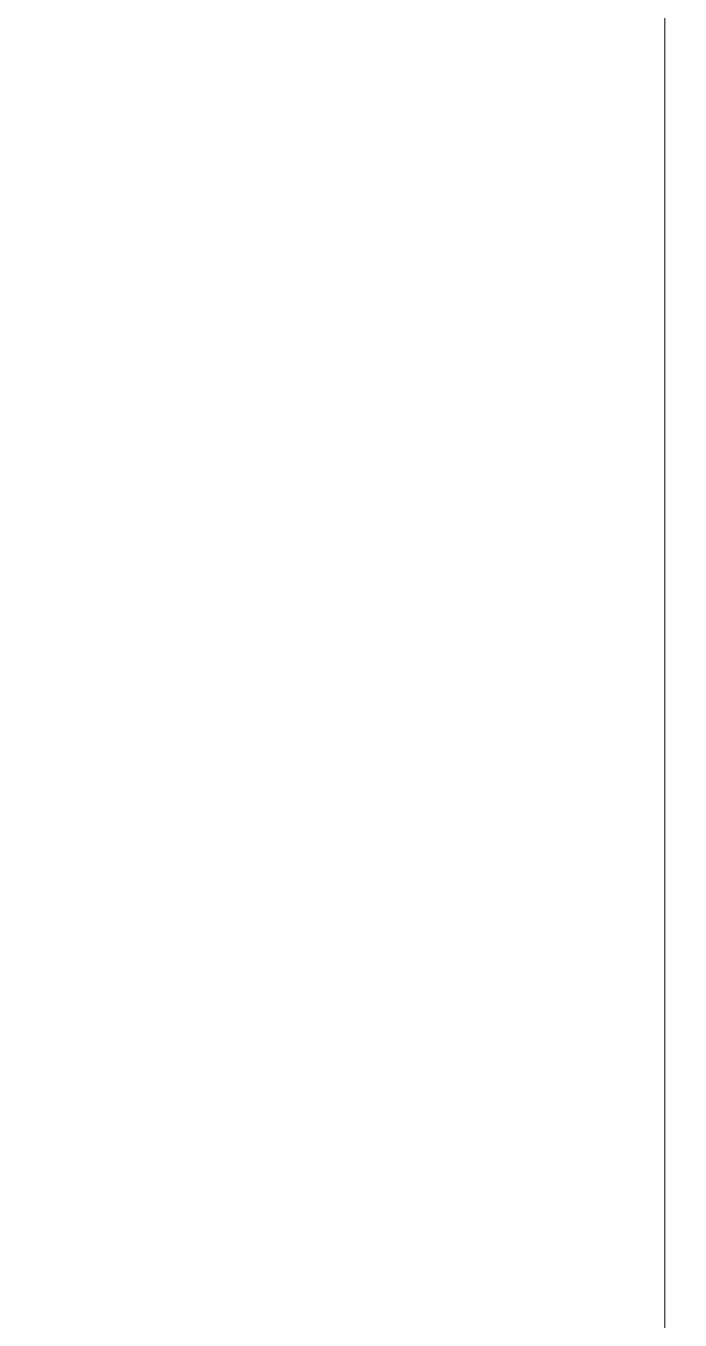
# Model space of a CAD drawing. Header units: centimetres. Extents: x -48696 to 156237, y -5617 to 29024.
# Drawn here: x -13079.47 to -13071.76, y 14443.63 to 14458.9 of the extents above; entities that cross this region are included whole.
import ezdxf

# ---------------------------------------------------------------- set-up
doc = ezdxf.new("R2010")
doc.units = ezdxf.units.CM
doc.layers.add('Moveis', color=1, linetype='Continuous', lineweight=9)

msp = doc.modelspace()

# ---------------------------------------------------------------- linework, layer by layer
at = {"layer": 'Moveis'}
msp.add_line((-13071.93627, 14426.75289), (-13071.93627, 14463.40334), dxfattribs=at)
for points, invisible_edges in [([(-13071.7078, 14464.20098), (-13071.7078, 14464.20098), (-13071.65649, 14425.8784), (-13071.80629, 14464.01553)], 6), ([(-13071.87803, 14463.8182), (-13071.87803, 14463.8182), (-13079.46986, 14445.35857), (-13071.80629, 14464.01553)], 6), ([(-13071.80629, 14464.01553), (-13071.80629, 14464.01553), (-13071.80969, 14426.14841), (-13071.87803, 14463.8182)], 6), ([(-13071.92164, 14463.61281), (-13071.92164, 14463.61281), (-13079.46986, 14445.35857), (-13071.87803, 14463.8182)], 6), ([(-13071.87803, 14463.8182), (-13071.87803, 14463.8182), (-13071.90429, 14426.4441), (-13071.92164, 14463.61281)], 6), ([(-13071.93627, 14463.40334), (-13071.93627, 14463.40334), (-13079.46986, 14445.35857), (-13071.92164, 14463.61281)], 6), ([(-13071.92164, 14463.61281), (-13071.92164, 14463.61281), (-13071.90429, 14426.4441), (-13071.93627, 14463.40334)], 6), ([(-13071.93627, 14426.75289), (-13071.93627, 14426.75289), (-13079.46986, 14445.35857), (-13071.93627, 14463.40334)], 6), ([(-13071.93627, 14426.75289), (-13071.93627, 14426.75289), (-13071.93627, 14463.40334), (-13071.90429, 14426.4441)], 4)]:
    msp.add_3dface(points, dxfattribs=dict(at, invisible_edges=invisible_edges))

doc.saveas('drawing.dxf')
